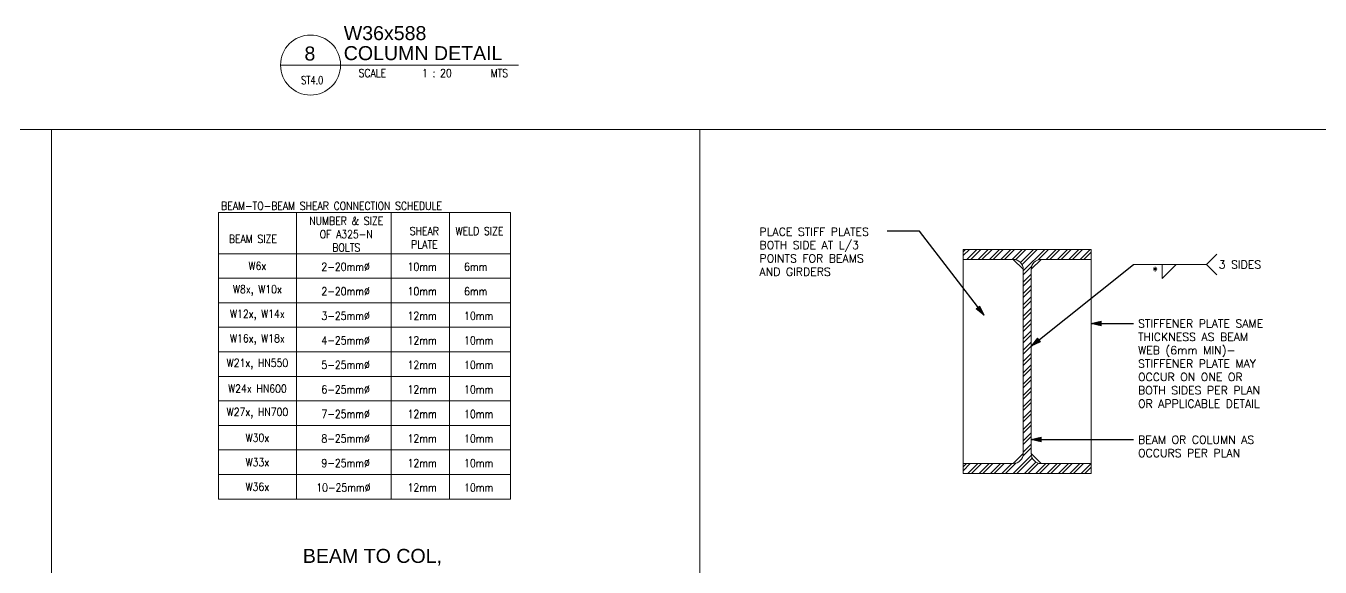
# Model space of a CAD drawing. Header units: millimetres. Extents: x 0 to 437400, y -4782 to 73710.
# Drawn here: x 35512 to 41981, y 11374 to 14078 of the extents above; entities that cross this region are included whole.
import ezdxf
from ezdxf.enums import TextEntityAlignment as Align

# ---------------------------------------------------------------- set-up
doc = ezdxf.new("R2010")
doc.units = ezdxf.units.MM
doc.header["$LTSCALE"] = 10
doc.header["$MEASUREMENT"] = 0
doc.linetypes.add('PHANTOM2', pattern=[1.25, 0.625, -0.125, 0.125, -0.125, 0.125, -0.125])
doc.layers.get('0').update_dxf_attribs({"lineweight": 9})
for name, color, linetype, lineweight in [('S-Anno-Symb', 52, 'PHANTOM2', 9), ('S-Anno-Text', 52, 'Continuous', 15), ('S-ANNO-WELD', 1, 'Continuous', 9), ('S-DETL-LN03', 3, 'Continuous', 9), ('S-DETL-PATT', 9, 'Continuous', 9)]:
    doc.layers.add(name, color=color, linetype=linetype, lineweight=lineweight)
doc.layers.add('S-DETL-GRID', color=62, linetype='Continuous', lineweight=9, plot=False)
doc.styles.add('1', font='romans.shx', dxfattribs={"width": 0.85, "height": 60})
doc.styles.add('2', font='simplex.shx', dxfattribs={"width": 0.95, "height": 40})
doc.styles.add('ROMANS12', font='ROMANS.shx', dxfattribs={"height": 1.125})
doc.styles.add('ROMANSX', font='ROMANS.shx', dxfattribs={"height": 0.09375})
doc.styles.add('SHEETNAME', font='simplex.shx', dxfattribs={"width": 0.75, "height": 200})
doc.styles.add('TITLE1', font='HELV.shx', dxfattribs={"height": 500})
doc.dimstyles.new('ESCA_ARW$7', dxfattribs={"dimtxt": 200, "dimasz": 1, "dimexe": 100, "dimexo": 100, "dimgap": 100, "dimtad": 1, "dimdec": 0, "dimrnd": 1, "dimdsep": 46, "dimtxsty": '1', "dimblk1": 'dim_arw', "dimblk2": 'dim_arw', "dimsah": 1, "dimcen": 50, "dimclrd": 1, "dimclre": 256, "dimclrt": 52, "dimadec": 0, "dimazin": 0, "dimtfac": 1, "dimtofl": 0, "dimtmove": 0, "dimatfit": 3, "dimldrblk": 'dim_arw', "dimfxl": 1, "dimtolj": 1, "dimtzin": 0, "dimarcsym": 0})

# ---------------------------------------------------------------- blocks, each defined once
blk = doc.blocks.new('dim_arw')
h = blk.add_hatch(color=256)
h.paths.add_polyline_path([(-126, 29), (0, 0), (-126, -29, -0.115681), (-133, 0, -0.115681)])
h.paths.add_polyline_path([(-249, 58), (-126, 29, 0.115681), (-133, 0, 0.115681), (-126, -29), (-249, -58)])
for p, q in [((0, 0), (-249, 58)), ((-249, 58), (-249, -58)), ((0, 0), (-249, -58))]:
    blk.add_line(p, q)

msp = doc.modelspace()

# ---------------------------------------------------------------- hatches: boundary and pattern name
at = {"layer": 'S-DETL-PATT'}
h = msp.add_hatch(dxfattribs=at)
h.set_pattern_fill('ANSI32', color=256, scale=106.666667, style=0)
h.set_pattern_definition([(45, (32442.25, 10624.924), (-28.28427, 28.28427), []), (45, (32461.107, 10624.924), (-28.28427, 28.28427), [])])
edge = h.paths.add_edge_path()
edge.add_line((40836.9, 11891), (40586.9, 11891))
edge.add_arc((40586.9, 11941), 50, 180, 270.00072, ccw=False)
edge.add_line((40536.9, 11941), (40536.9, 12401))
edge.add_line((40536.9, 12401), (40536.9, 12861))
edge.add_arc((40586.9, 12861), 50, 90.00013, 180.00084, ccw=False)
edge.add_line((40586.9, 12911), (40836.9, 12911))
edge.add_line((40836.9, 12911), (40836.9, 12961))
edge.add_line((40836.9, 12961), (40196.9, 12961))
edge.add_line((40196.9, 12961), (40196.9, 12911))
edge.add_line((40196.9, 12911), (40446.9, 12911))
edge.add_arc((40446.9, 12861), 50, 0.00084, 90.00072, ccw=False)
edge.add_line((40496.9, 12861), (40496.9, 12401))
edge.add_line((40496.9, 12401), (40496.9, 11941))
edge.add_arc((40446.9, 11941), 50, -89.99987, 0, ccw=False)
edge.add_line((40446.9, 11891), (40196.9, 11891))
edge.add_line((40196.9, 11891), (40196.9, 11841))
edge.add_line((40196.9, 11841), (40836.9, 11841))
edge.add_line((40836.9, 11841), (40836.9, 11891))

# ---------------------------------------------------------------- linework, layer by layer
at = {"color": 1}
for points in [[(40496.9, 12862.1), (40446.7, 12911), (40196.9, 12911), (40196.9, 11891), (40446.9, 11891), (40496.9, 11941)], [(40536.9, 12862.1), (40587, 12911), (40836.9, 12911), (40836.9, 11891), (40586.9, 11891), (40536.9, 11941)]]:
    msp.add_lwpolyline(points, close=True, dxfattribs=at)
at = {"layer": 'S-Anno-Symb', "color": 1, "linetype": 'Continuous'}
for p, q in [((36864.7, 13146), (36864.7, 11713.5)), ((37338.2, 13146), (37338.2, 11713.5)), ((37629, 13146), (37629, 11713.5)), ((36864.7, 13053.6), (36864.7, 11713.5)), ((36474, 12939.5), (37933.4, 12939.5)), ((36474, 12816.9), (37933.4, 12816.9)), ((36474, 12694.3), (37933.4, 12694.3)), ((36474, 12571.7), (37933.4, 12571.7)), ((36474, 12449.1), (37933.4, 12449.1)), ((36474, 12326.5), (37933.4, 12326.5)), ((36474, 12203.9), (37933.4, 12203.9)), ((36474, 12081.3), (37933.4, 12081.3)), ((36474, 11958.7), (37933.4, 11958.7)), ((36474, 11836.1), (37933.4, 11836.1)), ((36474, 11713.5), (37933.4, 11713.5))]:
    msp.add_line(p, q, dxfattribs=at)
msp.add_lwpolyline([(37933.4, 11713.5), (36474, 11713.5), (36474, 13146), (37933.4, 13146)], close=True, dxfattribs=at)
at = {"layer": 'S-Anno-Text', "color": 1}
msp.add_line((36784.6, 13882), (37973.9, 13882), dxfattribs=at)
msp.add_circle((36934.6, 13882), 150, dxfattribs=at)
at = {"layer": 'S-ANNO-WELD'}
msp.add_line((41413, 12885.5), (41048.7, 12885.5), dxfattribs=at)
msp.add_line((41413, 12885.5), (41048.7, 12885.5), dxfattribs=at)
for points in [[(41192, 12885.5), (41192, 12816.3), (41261.2, 12885.5)], [(41464.9, 12937.4), (41413, 12885.5), (41464.9, 12833.6)]]:
    msp.add_lwpolyline(points, dxfattribs=at)
at = {"layer": 'S-DETL-GRID'}
for p, q in [((35640, 13560), (35640, 0)), ((38880, 13560), (38880, 0))]:
    msp.add_line(p, q, dxfattribs=at)
at = {"layer": 'S-DETL-GRID', "color": 252}
msp.add_lwpolyline([(29160, 13560), (48600, 13560), (48600, 0), (29160, 0)], close=True, dxfattribs=at)
at = {"layer": 'S-DETL-LN03'}
msp.add_lwpolyline([(40836.9, 11891), (40586.9, 11891, -0.414217), (40536.9, 11941), (40536.9, 12401), (40536.9, 12861, -0.414217), (40586.9, 12911), (40836.9, 12911), (40836.9, 12961), (40196.9, 12961), (40196.9, 12911), (40446.9, 12911, -0.414213), (40496.9, 12861), (40496.9, 12401), (40496.9, 11941, -0.414213), (40446.9, 11891), (40196.9, 11891), (40196.9, 11841), (40836.9, 11841)], format="xyb", close=True, dxfattribs=at)

# ---------------------------------------------------------------- texts
at = {"layer": 'S-Anno-Text', "color": 5, "style": 'TITLE1'}
for s, p in [('W36x588', (37100.6, 14006.5)), ('COLUMN DETAIL', (37100.6, 13906.5)), ('BEAM TO COL,', (36896.2, 11394.5))]:
    msp.add_text(s, height=70, dxfattribs=at).set_placement(p)
msp.add_text('8', height=70, dxfattribs=at).set_placement((36931.5, 13904.6), align=Align.CENTER)
at = {"layer": 'S-Anno-Text', "style": '2', "width": 0.85}
msp.add_text('SCALE', height=40, dxfattribs=at).set_placement((37174.6, 13822))
at = {"layer": 'S-Anno-Text'}
for s, style, width, p in [('1 : 20', '2', 0.85, (37566.2, 13822)), ('ST4.0', 'SHEETNAME', 0.75, (36943, 13786.4))]:
    msp.add_text(s, height=40, dxfattribs=dict(at, style=style, width=width)).set_placement(p, align=Align.CENTER)
at = {"layer": 'S-Anno-Text', "style": '2', "width": 0.85}
msp.add_text('MTS', height=40, dxfattribs=at).set_placement((37922.4, 13822), align=Align.RIGHT)
at = {"layer": 'S-Anno-Text', "char_height": 40}
for s, insert, width, attachment_point, style in [('BEAM-TO-BEAM SHEAR CONNECTION SCHEDULE', (36487.4, 13198.4), 1271.992, 1, '1'), ('NUMBER & SIZE OF A325-N BOLTS ', (37113.2, 13123.3), 440.727, 2, '1'), ('SHEAR PLATE', (37503.4, 13072.8), 271.474, 2, '1'), ('WELD SIZE', (37779.3, 13072.8), 271.474, 2, '1'), ('PLACE STIFF PLATES BOTH SIDE AT L/3 POINTS FOR BEAMS AND GIRDERS', (39178.6, 13069.1), 689.173, 1, 'ROMANS12'), ('BEAM SIZE', (36526.4, 13033.1), 1101.6, 1, '1'), ('W6x', (36669.3, 12878.2), 1101.6, 5, '1'), ('2-20mm%%C', (36989.2, 12894.1), 1101.6, 1, '1'), ('10mm', (37420, 12894.1), 1101.6, 1, '1'), ('6mm', (37702.3, 12894.1), 1101.6, 1, '1'), ('*', (41156.8, 12874.1), 166.667, 2, 'ROMANSX'), ('3 SIDES', (41473.7, 12885.3), 293.664, 4, 'ROMANSX'), ('W8x, W10x', (36669.3, 12755.6), 1101.6, 5, '1'), ('2-20mm%%C', (36989.2, 12771.5), 1101.6, 1, '1'), ('10mm', (37420, 12771.5), 1101.6, 1, '1'), ('6mm', (37702.3, 12771.5), 1101.6, 1, '1'), ('W12x, W14x', (36669.3, 12633), 1101.6, 5, '1'), ('3-25mm%%C', (36989.2, 12648.9), 1101.6, 1, '1'), ('12mm', (37420, 12648.9), 1101.6, 1, '1'), ('10mm', (37702.3, 12648.9), 1101.6, 1, '1'), ('\\A1;STIFFENER PLATE SAME THICKNESS AS BEAM WEB (6mm MIN)- STIFFENER PLATE MAY OCCUR ON ONE OR BOTH SIDES PER PLAN OR APPLICABLE DETAIL', (41070.7, 12610.2), 709.252, 1, 'ROMANS12'), ('W16x, W18x', (36669.3, 12510.4), 1101.6, 5, '1'), ('4-25mm%%C', (36989.2, 12526.3), 1101.6, 1, '1'), ('12mm', (37420, 12526.3), 1101.6, 1, '1'), ('10mm', (37702.3, 12526.3), 1101.6, 1, '1'), ('W21x, HN550', (36669.3, 12387.8), 1101.6, 5, '1'), ('5-25mm%%C', (36989.2, 12403.7), 1101.6, 1, '1'), ('12mm', (37420, 12403.7), 1101.6, 1, '1'), ('10mm', (37702.3, 12403.7), 1101.6, 1, '1'), ('W24x HN600', (36669.3, 12265.2), 1101.6, 5, '1'), ('6-25mm%%C', (36989.2, 12281.1), 1101.6, 1, '1'), ('12mm', (37420, 12281.1), 1101.6, 1, '1'), ('10mm', (37702.3, 12281.1), 1101.6, 1, '1'), ('W27x, HN700', (36669.3, 12142.6), 1101.6, 5, '1'), ('7-25mm%%C', (36989.2, 12158.5), 1101.6, 1, '1'), ('12mm', (37420, 12158.5), 1101.6, 1, '1'), ('10mm', (37702.3, 12158.5), 1101.6, 1, '1'), ('W30x', (36669.3, 12020), 1101.6, 5, '1'), ('8-25mm%%C', (36989.2, 12035.9), 1101.6, 1, '1'), ('12mm', (37420, 12035.9), 1101.6, 1, '1'), ('10mm', (37702.3, 12035.9), 1101.6, 1, '1'), ('BEAM OR COLUMN AS OCCURS PER PLAN', (41070.7, 12029.9), 689.173, 1, 'ROMANS12'), ('W33x', (36669.3, 11897.4), 1101.6, 5, '1'), ('9-25mm%%C', (36989.2, 11913.3), 1101.6, 1, '1'), ('12mm', (37420, 11913.3), 1101.6, 1, '1'), ('10mm', (37702.3, 11913.3), 1101.6, 1, '1'), ('W36x', (36669.3, 11774.8), 1101.6, 5, '1'), ('10-25mm%%C', (36963.4, 11790.7), 1868.562, 1, '1'), ('12mm', (37420, 11790.7), 1101.6, 1, '1'), ('10mm', (37702.3, 11790.7), 1101.6, 1, '1')]:
    msp.add_mtext(s, dxfattribs=dict(at, insert=insert, width=width, attachment_point=attachment_point, style=style))

# ---------------------------------------------------------------- leaders
at = {"layer": 'S-ANNO-WELD'}
for points in [[(40301.2, 12631.5), (39979.2, 13051.5), (39817.7, 13051.5)], [(40536.9, 12477.4), (41048.7, 12885.5)], [(40836.9, 12591.2), (41048.7, 12591.2)], [(40536.9, 12010.9), (41048.7, 12010.9)]]:
    msp.add_leader(points, dimstyle='ESCA_ARW$7', override={"dimscale": 0.2}, dxfattribs=at)

doc.saveas('drawing.dxf')
